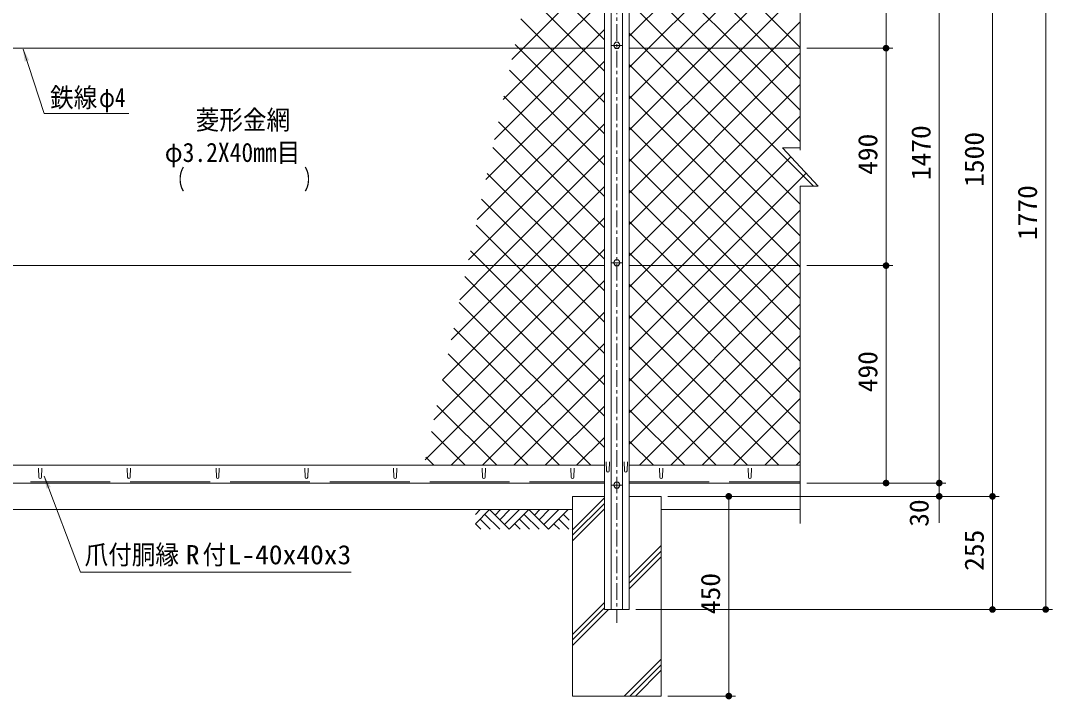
# Model space of a CAD drawing. Units: millimetres, scale not verified. Extents: x -4455 to 4455, y -3150 to 3150.
# Drawn here: x -2861 to -535, y -703 to 826 of the extents above; entities that cross this region are included whole.
import ezdxf
from ezdxf.enums import TextEntityAlignment as Align

# ---------------------------------------------------------------- set-up
doc = ezdxf.new("R2010")
doc.units = ezdxf.units.MM
doc.header["$LTSCALE"] = 30
doc.linetypes.add('DASHED', pattern=[7.5, 6, -1.5])
doc.linetypes.add('USER1', pattern=[2, 1.25, -0.25, 0.25, -0.25])
for name, color, linetype, lineweight in [('0-0_6文字', 3, 'Continuous', 9), ('0-2_4基礎', 4, 'Continuous', 18), ('0-3_0', 1, 'Continuous', 18), ('0-4_1部材', 3, 'Continuous', 18), ('0-5_SUNPOU', 1, 'Continuous', 18), ('0-6_GL', 7, 'Continuous', 9), ('0-7_中心線', 1, 'USER1', 18), ('0-8_8部品', 7, 'Continuous', 18), ('0-9_5寸法', 1, 'Continuous', 18), ('0-A_2網', 4, 'Continuous', 18)]:
    doc.layers.add(name, color=color, linetype=linetype, lineweight=lineweight)
doc.styles.add('ＭＳ ゴシック', font='')
doc.styles.get('ＭＳ ゴシック').set_extended_font_data('MS Gothic')

# ---------------------------------------------------------------- blocks, each defined once
blk = doc.blocks.new('GL-マーク')
at = {"layer": '0-3_0'}
for p, q in [((-418.12, -21.21), (-396.91, 0)), ((-418.12, -63.64), (-354.48, 0)), ((-354.48, 0), (-265.86, -88.62)), ((-304.52, 0), (-329.5, -24.98)), ((-262.09, 0), (-308.29, -46.2)), ((-219.67, 0), (-287.08, -67.41)), ((-177.24, 0), (-265.86, -88.62)), ((-177.24, 0), (-88.62, -88.62)), ((-127.28, 0), (-152.26, -24.98)), ((-84.85, 0), (-131.05, -46.19)), ((-42.43, 0), (-109.83, -67.41)), ((0, 0), (-88.62, -88.62)), ((-396.91, -42.43), (-350.71, -88.62)), ((-375.7, -21.21), (-308.29, -88.62)), ((-219.67, -42.43), (-173.47, -88.62)), ((-198.45, -21.21), (-131.05, -88.62)), ((3.77, -88.62), (-42.43, -42.43)), ((4.99, -47.42), (-21.21, -21.21)), ((-418.12, -63.64), (-393.14, -88.62)), ((-240.88, -63.64), (-215.9, -88.62)), ((-38.66, -88.62), (-63.64, -63.64))]:
    blk.add_line(p, q, dxfattribs=at)
blk = doc.blocks.new('M1')
at = {"layer": '0-5_SUNPOU'}
blk.add_line((-7.5, 0), (-57.86, 0), dxfattribs=at)
for points in [[(0, 0), (-7.5, 0), (-7.44, 0.94)], [(0, 0), (-7.44, -0.94), (-7.5, 0)], [(0, 0), (-7.44, 0.94), (-7.26, 1.87)], [(0, 0), (-7.26, -1.87), (-7.44, -0.94)], [(0, 0), (-7.26, 1.87), (-6.97, 2.76)], [(0, 0), (-6.97, -2.76), (-7.26, -1.87)], [(0, 0), (-6.97, 2.76), (-6.57, 3.61)], [(0, 0), (-6.57, -3.61), (-6.97, -2.76)], [(0, 0), (-6.57, 3.61), (-6.07, 4.41)], [(0, 0), (-6.07, -4.41), (-6.57, -3.61)], [(0, 0), (-6.07, 4.41), (-5.47, 5.13)], [(0, 0), (-5.47, -5.13), (-6.07, -4.41)], [(0, 0), (-5.47, 5.13), (-4.78, 5.78)], [(0, 0), (-4.78, -5.78), (-5.47, -5.13)], [(0, 0), (-4.78, 5.78), (-4.02, 6.33)], [(0, 0), (-4.02, -6.33), (-4.78, -5.78)], [(0, 0), (-4.02, 6.33), (-3.19, 6.79)], [(0, 0), (-3.19, -6.79), (-4.02, -6.33)], [(0, 0), (-3.19, 6.79), (-2.32, 7.13)], [(0, 0), (-2.32, -7.13), (-3.19, -6.79)], [(0, 0), (-2.32, 7.13), (-1.41, 7.37)], [(0, 0), (-1.41, -7.37), (-2.32, -7.13)], [(0, 0), (-1.41, 7.37), (-0.47, 7.49)], [(0, 0), (-0.47, -7.49), (-1.41, -7.37)], [(0, 0), (-0.47, 7.49), (0.47, 7.49)], [(0, 0), (0.47, -7.49), (-0.47, -7.49)], [(0, 0), (0.47, 7.49), (1.41, 7.37)], [(0, 0), (1.41, 7.37), (2.32, 7.13)], [(0, 0), (2.32, 7.13), (3.19, 6.79)], [(0, 0), (3.19, 6.79), (4.02, 6.33)], [(0, 0), (4.02, 6.33), (4.78, 5.78)], [(0, 0), (4.78, 5.78), (5.47, 5.13)], [(0, 0), (5.47, 5.13), (6.07, 4.41)], [(0, 0), (6.07, 4.41), (6.57, 3.61)], [(0, 0), (6.57, 3.61), (6.97, 2.76)], [(0, 0), (6.97, 2.76), (7.26, 1.87)], [(0, 0), (7.26, 1.87), (7.44, 0.94)], [(0, 0), (7.44, 0.94), (7.5, 0)], [(0, 0), (1.41, -7.37), (0.47, -7.49)], [(0, 0), (2.32, -7.13), (1.41, -7.37)], [(0, 0), (3.19, -6.79), (2.32, -7.13)], [(0, 0), (4.02, -6.33), (3.19, -6.79)], [(0, 0), (4.78, -5.78), (4.02, -6.33)], [(0, 0), (5.47, -5.13), (4.78, -5.78)], [(0, 0), (6.07, -4.41), (5.47, -5.13)], [(0, 0), (6.57, -3.61), (6.07, -4.41)], [(0, 0), (6.97, -2.76), (6.57, -3.61)], [(0, 0), (7.26, -1.87), (6.97, -2.76)], [(0, 0), (7.44, -0.94), (7.26, -1.87)], [(0, 0), (7.5, 0), (7.44, -0.94)]]:
    blk.add_solid(points, dxfattribs=at)

msp = doc.modelspace()

# ---------------------------------------------------------------- linework, layer by layer
at = {"layer": '0-0_6文字', "color": 7}
for points in [[(-2616.97, 616.8), (-2808.11, 616.8), (-2855.54, 762.39)], [(-2115.85, -416.33), (-2725.98, -416.33), (-2807.74, -200.29)]]:
    msp.add_lwpolyline(points, dxfattribs=at)
for points in [[(-2856.16, 764.29), (-2841.92, 737.38), (-2851.82, 734.15)], [(-2808.45, -198.42), (-2792.96, -224.64), (-2802.71, -228.32)]]:
    msp.add_solid(points, dxfattribs=at)
at = {"layer": '0-2_4基礎', "color": 7, "lineweight": 9}
for p, q in [((-1616.68, -245.71), (-1616.68, -695.71)), ((-1616.68, -245.71), (-1544.68, -245.71)), ((-1488.68, -245.71), (-1416.68, -245.71)), ((-1416.68, -245.71), (-1416.68, -695.71)), ((-1616.68, -695.71), (-1416.68, -695.71))]:
    msp.add_line(p, q, dxfattribs=at)
at = {"layer": '0-2_4基礎'}
for p, q in [((-1616.68, -321.05), (-1544.68, -249.05)), ((-1616.68, -333.55), (-1544.68, -261.55)), ((-1616.68, -346.05), (-1544.68, -274.05)), ((-1488.68, -428.78), (-1416.68, -356.78)), ((-1488.68, -441.28), (-1416.68, -369.28)), ((-1488.68, -453.78), (-1416.68, -381.78)), ((-1616.68, -556.78), (-1544.68, -484.78)), ((-1616.68, -569.28), (-1544.68, -497.28)), ((-1616.68, -581.78), (-1535.61, -500.71)), ((-1499.79, -695.71), (-1416.68, -612.59)), ((-1487.29, -695.71), (-1416.68, -625.09)), ((-1474.79, -695.71), (-1416.68, -637.59))]:
    msp.add_line(p, q, dxfattribs=at)
at = {"layer": '0-4_1部材', "color": 4}
for p, q in [((-1102.97, 1349.93), (-1102.97, 534.75)), ((-1142.97, 539.75), (-1062.97, 453.59)), ((-1102.97, 539.75), (-1142.97, 539.75)), ((-1102.97, 453.59), (-1102.97, -307.14)), ((-1102.97, 453.59), (-1062.97, 453.59))]:
    msp.add_line(p, q, dxfattribs=at)
at = {"layer": '0-4_1部材', "color": 7, "lineweight": 9}
for p, q in [((-1544.68, 1269.29), (-1544.68, -500.71)), ((-1488.68, 1269.29), (-1488.68, -500.71)), ((-3288.68, 764.29), (-1544.68, 764.29)), ((-1488.68, 764.29), (-1102.97, 764.29)), ((-3288.68, 274.29), (-1544.68, 274.29)), ((-1488.68, 274.29), (-1102.97, 274.29)), ((-3288.68, -175.71), (-1544.68, -175.71)), ((-1488.68, -175.71), (-1102.97, -175.71)), ((-3288.68, -215.71), (-1544.68, -215.71)), ((-1488.68, -215.71), (-1102.97, -215.71)), ((-1544.68, -500.71), (-1488.68, -500.71))]:
    msp.add_line(p, q, dxfattribs=at)
at = {"layer": '0-4_1部材'}
for p, q in [((-1529.18, 1269.29), (-1529.18, -500.71)), ((-1504.18, 1269.29), (-1504.18, -500.71)), ((-2820.43, -182.21), (-2819.68, -202.71)), ((-2812.93, -182.21), (-2813.68, -202.71)), ((-2620.43, -182.21), (-2619.68, -202.71)), ((-2612.93, -182.21), (-2613.68, -202.71)), ((-2420.43, -182.21), (-2419.68, -202.71)), ((-2412.93, -182.21), (-2413.68, -202.71)), ((-2220.43, -182.21), (-2219.68, -202.71)), ((-2212.93, -182.21), (-2213.68, -202.71)), ((-2020.43, -182.21), (-2019.68, -202.71)), ((-2012.93, -182.21), (-2013.68, -202.71)), ((-1820.43, -182.21), (-1819.68, -202.71)), ((-1812.93, -182.21), (-1813.68, -202.71)), ((-1620.43, -182.21), (-1619.68, -202.71)), ((-1612.93, -182.21), (-1613.68, -202.71)), ((-1540.43, -167.66), (-1539.68, -188.16)), ((-1532.93, -167.66), (-1533.68, -188.16)), ((-1500.43, -167.66), (-1499.68, -188.16)), ((-1492.93, -167.66), (-1493.68, -188.16)), ((-1420.43, -182.21), (-1419.68, -202.71)), ((-1412.93, -182.21), (-1413.68, -202.71)), ((-1220.43, -182.21), (-1219.68, -202.71)), ((-1212.93, -182.21), (-1213.68, -202.71))]:
    msp.add_line(p, q, dxfattribs=at)
at = {"layer": '0-4_1部材', "color": 1, "linetype": 'DASHED'}
for p, q in [((-3288.68, -212.71), (-1544.68, -212.71)), ((-1488.68, -212.71), (-1102.97, -212.71))]:
    msp.add_line(p, q, dxfattribs=at)
at = {"layer": '0-4_1部材'}
for centre in [(-2816.68, -202.71), (-2616.68, -202.71), (-2416.68, -202.71), (-2216.68, -202.71), (-2016.68, -202.71), (-1816.68, -202.71), (-1616.68, -202.71), (-1536.68, -188.16), (-1496.68, -188.16), (-1416.68, -202.71), (-1216.68, -202.71)]:
    msp.add_arc(centre, 3, 180, 0, dxfattribs=at)
at = {"layer": '0-6_GL'}
for p, q in [((-3216.68, -275.71), (-1616.68, -275.71)), ((-1416.68, -275.71), (-1102.97, -275.71))]:
    msp.add_line(p, q, dxfattribs=at)
at = {"layer": '0-7_中心線'}
msp.add_line((-1516.68, 1358.6), (-1516.68, -530.64), dxfattribs=at)
at = {"layer": '0-8_8部品', "color": 1, "linetype": 'USER1'}
for p, q in [((-1530.12, 770.72), (-1503.23, 770.72)), ((-1530.12, 280.72), (-1503.23, 280.72)), ((-1530.11, -220.16), (-1503.23, -220.16))]:
    msp.add_line(p, q, dxfattribs=at)
at = {"layer": '0-8_8部品', "color": 3}
for points in [[(-1508.84, 770.72), (-1512.76, 777.51), (-1520.6, 777.51), (-1524.52, 770.72), (-1520.6, 763.93), (-1512.76, 763.93)], [(-1508.84, 280.72), (-1512.76, 287.51), (-1520.6, 287.51), (-1524.52, 280.72), (-1520.6, 273.93), (-1512.76, 273.93)], [(-1508.84, -220.16), (-1512.76, -226.95), (-1520.6, -226.95), (-1524.52, -220.16), (-1520.6, -213.37), (-1512.76, -213.37)]]:
    msp.add_lwpolyline(points, close=True, dxfattribs=at)
for centre in [(-1516.68, 770.72), (-1516.68, 280.72), (-1516.68, -220.16)]:
    msp.add_circle(centre, 6.8, dxfattribs=at)
at = {"layer": '0-9_5寸法'}
for p, q in [((-549.72, 1239.29), (-549.72, -470.71)), ((-909.72, 1224.29), (-909.72, 794.29)), ((-789.72, 1224.29), (-789.72, -185.71)), ((-669.72, 1224.29), (-669.72, -215.71)), ((-1087.97, 764.29), (-894.72, 764.29)), ((-1087.97, 764.29), (-894.72, 764.29)), ((-909.72, 734.29), (-909.72, 304.29)), ((-1087.97, 274.29), (-894.72, 274.29)), ((-1087.97, 274.29), (-894.72, 274.29)), ((-909.72, 244.29), (-909.72, -185.71)), ((-789.72, -185.71), (-789.72, -155.71)), ((-1087.97, -215.71), (-894.72, -215.71)), ((-1087.97, -215.71), (-774.72, -215.71)), ((-1087.97, -215.71), (-774.72, -215.71)), ((-789.72, -215.71), (-789.72, -245.71)), ((-1401.68, -245.71), (-774.72, -245.71)), ((-1401.68, -245.71), (-654.72, -245.71)), ((-1401.68, -245.71), (-654.72, -245.71)), ((-1401.68, -245.71), (-1249.34, -245.71)), ((-1264.34, -275.71), (-1264.34, -665.71)), ((-789.72, -275.71), (-789.72, -305.71)), ((-669.72, -275.71), (-669.72, -470.71)), ((-1473.68, -500.71), (-534.72, -500.71)), ((-1473.68, -500.71), (-654.72, -500.71)), ((-1401.68, -695.71), (-1249.34, -695.71))]:
    msp.add_line(p, q, dxfattribs=at)
at = {"layer": '0-A_2網'}
for p, q in [((-1488.68, 791.41), (-1102.97, 1177.11)), ((-1102.97, 766.01), (-1488.68, 1151.71)), ((-1445.09, 764.29), (-1102.97, 1106.4)), ((-1374.38, 764.29), (-1102.97, 1035.69)), ((-1242.68, 764.29), (-1488.68, 1010.29)), ((-1303.67, 764.29), (-1102.97, 964.98)), ((-1727.93, 764.29), (-1544.68, 947.54)), ((-1544.68, 783.45), (-1708.24, 947.01)), ((-1313.39, 764.29), (-1488.68, 939.58)), ((-1596.23, 764.29), (-1720.83, 888.89)), ((-1232.96, 764.29), (-1102.97, 894.27)), ((-1657.22, 764.29), (-1544.68, 876.83)), ((-1666.94, 764.29), (-1733.42, 830.77)), ((-1162.25, 764.29), (-1102.97, 823.56)), ((-1586.51, 764.29), (-1544.68, 806.12)), ((-1737.65, 764.29), (-1746, 772.64)), ((-1792.41, 558.39), (-1586.51, 764.29)), ((-1772.86, 648.65), (-1657.22, 764.29)), ((-1753.31, 738.91), (-1727.93, 764.29)), ((-1544.68, 571.31), (-1737.65, 764.29)), ((-1544.68, 642.02), (-1666.94, 764.29)), ((-1544.68, 712.74), (-1596.23, 764.29)), ((-1488.68, 720.7), (-1445.09, 764.29)), ((-1488.68, 649.99), (-1374.38, 764.29)), ((-1488.68, 579.28), (-1303.67, 764.29)), ((-1488.68, 508.57), (-1232.96, 764.29)), ((-1488.68, 437.86), (-1162.25, 764.29)), ((-1488.68, 367.15), (-1102.97, 752.85)), ((-1102.97, 553.88), (-1313.39, 764.29)), ((-1102.97, 624.59), (-1242.68, 764.29)), ((-1811.95, 468.13), (-1544.68, 735.41)), ((-1102.97, 341.74), (-1488.68, 727.45)), ((-1544.68, 500.6), (-1758.59, 714.52)), ((-1488.68, 296.44), (-1102.97, 682.14)), ((-1831.5, 377.88), (-1544.68, 664.7)), ((-1544.68, 429.89), (-1771.18, 656.4)), ((-1106.23, 274.29), (-1488.68, 656.74)), ((-1851.05, 287.62), (-1544.68, 593.99)), ((-1544.68, 359.18), (-1783.77, 598.28)), ((-1176.94, 274.29), (-1488.68, 586.02)), ((-1544.68, 288.47), (-1796.36, 540.15)), ((-1103.94, 539.75), (-1102.97, 540.72)), ((-1793.67, 274.29), (-1544.68, 523.28)), ((-1247.65, 274.29), (-1488.68, 515.31)), ((-1601.2, 274.29), (-1808.94, 482.03)), ((-1722.96, 274.29), (-1544.68, 452.57)), ((-1318.36, 274.29), (-1488.68, 444.6)), ((-1671.91, 274.29), (-1821.53, 423.91)), ((-1227.98, 274.29), (-1102.97, 399.3)), ((-1652.25, 274.29), (-1544.68, 381.86)), ((-1389.07, 274.29), (-1488.68, 373.89)), ((-1742.63, 274.29), (-1834.12, 365.78)), ((-1157.27, 274.29), (-1102.97, 328.59)), ((-1813.34, 274.29), (-1846.71, 307.66)), ((-1459.78, 274.29), (-1488.68, 303.18)), ((-1909.69, 16.84), (-1652.25, 274.29)), ((-1890.14, 107.1), (-1722.96, 274.29)), ((-1870.6, 197.36), (-1793.67, 274.29)), ((-1544.68, 5.63), (-1813.34, 274.29)), ((-1544.68, 76.34), (-1742.63, 274.29)), ((-1544.68, 147.05), (-1671.91, 274.29)), ((-1544.68, 217.76), (-1601.2, 274.29)), ((-1488.68, 13.59), (-1227.98, 274.29)), ((-1488.68, -57.12), (-1157.27, 274.29)), ((-1488.68, -127.83), (-1102.97, 257.88)), ((-1102.97, -82.52), (-1459.78, 274.29)), ((-1102.97, -11.81), (-1389.07, 274.29)), ((-1102.97, 58.9), (-1318.36, 274.29)), ((-1102.97, 129.61), (-1247.65, 274.29)), ((-1102.97, 200.32), (-1176.94, 274.29)), ((-1102.97, 271.03), (-1106.23, 274.29)), ((-1948.79, -163.67), (-1544.68, 240.44)), ((-1544.68, -65.08), (-1859.3, 249.54)), ((-1102.97, -153.23), (-1488.68, 232.47)), ((-1544.68, -135.79), (-1871.88, 191.42)), ((-1465.85, -175.71), (-1102.97, 187.16)), ((-1890.11, -175.71), (-1544.68, 169.73)), ((-1151.2, -175.71), (-1488.68, 161.76)), ((-1575.47, -175.71), (-1884.47, 133.29)), ((-1395.14, -175.71), (-1102.97, 116.45)), ((-1819.4, -175.71), (-1544.68, 99.02)), ((-1646.18, -175.71), (-1897.06, 75.17)), ((-1221.91, -175.71), (-1488.68, 91.05)), ((-1748.69, -175.71), (-1544.68, 28.31)), ((-1324.43, -175.71), (-1102.97, 45.74)), ((-1716.89, -175.71), (-1909.65, 17.05)), ((-1292.63, -175.71), (-1488.68, 20.34)), ((-1787.6, -175.71), (-1922.24, -41.07)), ((-1677.98, -175.71), (-1544.68, -42.41)), ((-1253.72, -175.71), (-1102.97, -24.97)), ((-1363.34, -175.71), (-1488.68, -50.37)), ((-1858.31, -175.71), (-1934.82, -99.2)), ((-1607.27, -175.71), (-1544.68, -113.12)), ((-1183.01, -175.71), (-1102.97, -95.68)), ((-1434.05, -175.71), (-1488.68, -121.08)), ((-1929.02, -175.71), (-1947.41, -157.32)), ((-1112.3, -175.71), (-1102.97, -166.39))]:
    msp.add_line(p, q, dxfattribs=at)
for points in [[(-1102.97, 695.3), (-1171.96, 764.29), (-1488.68, 1081)], [(-1073.4, 453.59), (-1384.1, 764.29), (-1488.68, 868.87)], [(-1102.97, 412.46), (-1454.81, 764.29), (-1488.68, 798.16)], [(-1488.68, 225.73), (-1440.11, 274.29), (-1102.97, 611.43)], [(-1488.68, 155.02), (-1369.4, 274.29), (-1124.18, 519.51)], [(-1488.68, 84.31), (-1298.69, 274.29), (-1090.14, 482.84)], [(-1929.24, -73.42), (-1581.53, 274.29), (-1544.68, 311.15)]]:
    msp.add_lwpolyline(points, dxfattribs=at)

# ---------------------------------------------------------------- block references
at = {"layer": '0-6_GL', "xscale": 0.5, "yscale": 0.5}
msp.add_blockref('GL-マーク', (-1626.57, -275.71), dxfattribs=at)
at = {"layer": '0-9_5寸法'}
for p, rotation in [((-909.72, 764.29), 270), ((-909.72, 764.29), 90), ((-909.72, 274.29), 270), ((-909.72, 274.29), 90), ((-909.72, -215.71), 270), ((-789.72, -215.71), 270), ((-789.72, -215.71), 270), ((-669.72, -245.71), 270), ((-1264.34, -245.71), 90), ((-789.72, -245.71), 90), ((-669.72, -245.71), 90), ((-669.72, -500.71), 270), ((-549.72, -500.71), 270), ((-1264.34, -695.71), 270)]:
    msp.add_blockref('M1', p, dxfattribs=dict(at, rotation=rotation))

# ---------------------------------------------------------------- texts
at = {"layer": '0-0_6文字', "style": 'ＭＳ ゴシック'}
for s, height, width, p in [('菱形金網', 43.33, 0.9, (-2466.11, 568.06)), ('φ3.2X40mm目', 43.3, 0.9, (-2535.93, 494.87)), ('（\u3000\u3000\u3000 \u3000 \u3000\u3000）', 43.33, 0.65, (-2529.39, 433.72)), ('爪付胴縁  付', 43.33, 0.9, (-2716.69, -411.8)), ('R', 43.33, 1.05, (-2488.53, -411.8)), ('L-40x40x3', 43.33, 1.05, (-2394.11, -411.8))]:
    msp.add_text(s, height=height, dxfattribs=dict(at, width=width)).set_placement(p, align=Align.BOTTOM_LEFT)
at = {"layer": '0-4_1部材', "style": 'ＭＳ ゴシック'}
for s, width, p in [('鉄線', 0.9, (-2794.53, 618.38)), ('φ4', 0.8, (-2684.2, 618.38))]:
    msp.add_text(s, height=43.33, dxfattribs=dict(at, width=width)).set_placement(p, align=Align.BOTTOM_LEFT)
at = {"layer": '0-9_5寸法', "color": 3, "style": 'ＭＳ ゴシック', "width": 1.05}
for s, p in [('1470', (-796.4, 466.79)), ('490', (-916.4, 478.79)), ('1500', (-676.4, 451.79)), ('1770', (-556.4, 331.79)), ('490', (-916.4, -11.21)), ('30', (-800.79, -314.34)), ('255', (-676.4, -413.71)), ('450', (-1271.01, -511.21))]:
    msp.add_text(s, height=43.33, rotation=90, dxfattribs=at).set_placement(p, align=Align.BOTTOM_LEFT)

doc.saveas('drawing.dxf')
